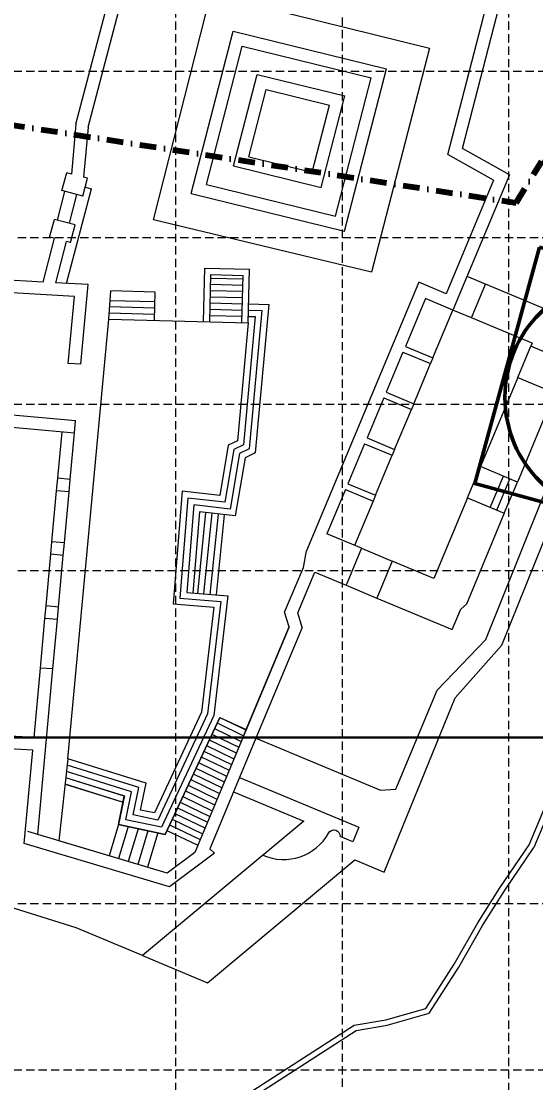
# Model space of a CAD drawing. Header units: millimetres. Extents: x 4203764 to 12476749, y 34048 to 3000914.
# Drawn here: x 12092919 to 12108367, y 2296097 to 2327981 of the extents above; entities that cross this region are included whole.
import ezdxf

# ---------------------------------------------------------------- set-up
doc = ezdxf.new("R2010")
doc.units = ezdxf.units.MM
doc.header["$MEASUREMENT"] = 0
doc.linetypes.add('DASHDOTX2', pattern=[2, 1, -0.5, 0, -0.5])
doc.linetypes.add('DASHED', pattern=[0.75, 0.5, -0.25])
for name, color, linetype, lineweight in [('4', 1, 'Continuous', 35), ('A_SITE EDGE', 1, 'Continuous', 50), ('A_TEMPLE', 20, 'Continuous', 30), ('building property', 253, 'Continuous', 15), ('outer profile and ghats', 1, 'Continuous', 9), ('wall', 22, 'Continuous', 9)]:
    doc.layers.add(name, color=color, linetype=linetype, lineweight=lineweight)
doc.styles.get("Standard").update_dxf_attribs({"font": 'arial.ttf'})
doc.dimstyles.get("Standard").update_dxf_attribs({"dimtxt": 10000, "dimasz": 2000, "dimexe": 0.18, "dimexo": 0.0625, "dimgap": 0.09, "dimtad": 0, "dimtih": 1, "dimtoh": 1, "dimdec": 4, "dimzin": 0, "dimdsep": 46, "dimtxsty": 'Standard', "dimblk": 'ARCHTICK', "dimcen": 0, "dimadec": 0, "dimazin": 0, "dimtfac": 1, "dimtdec": 4, "dimtofl": 0, "dimtmove": 0, "dimatfit": 3, "dimldrblk": 'ARCHTICK', "dimfxl": 0, "dimtolj": 1, "dimtzin": 0, "dimlwe": 18, "dimarcsym": 0})

# ---------------------------------------------------------------- blocks, each defined once
blk = doc.blocks.new('GRID')
at = {"layer": 'building property', "color": 253, "linetype": 'DASHED', "lineweight": 15, "ltscale": 500}
for p, q in [((12921403, 2126471), (12921403, 2336721)), ((12916403, 2121471), (12916403, 2331721)), ((12926403, 2121471), (12926403, 2331721)), ((13056903, 2326471), (12611403, 2326471)), ((13061903, 2321471), (12616403, 2321471)), ((13056903, 2316471), (12611403, 2316471)), ((13061903, 2311471), (12616403, 2311471)), ((13056903, 2306471), (12611403, 2306471)), ((13061903, 2301471), (12616403, 2301471)), ((13056903, 2296471), (12611403, 2296471))]:
    blk.add_line(p, q, dxfattribs=at)
blk = doc.blocks.new('_ArchTick')
at = {"color": 0, "linetype": 'ByBlock', "lineweight": 30, "const_width": 0.15}
blk.add_lwpolyline([(-0.5, -0.5), (0.5, 0.5)], dxfattribs=at)
blk = doc.blocks.new('*D43')
at = {"layer": '4', "color": 0, "linetype": 'DASHED', "lineweight": 18}
for p, q in [((11789424, 2546471), (11756492, 2546471)), ((12167563, 2261471), (11756492, 2261471))]:
    blk.add_line(p, q, dxfattribs=at)
at = {"layer": '4', "color": 0, "lineweight": -2}
for p, q in [((11756492, 2546471), (11756492, 2409077)), ((11756492, 2261471), (11756492, 2398865))]:
    blk.add_line(p, q, dxfattribs=at)
at = {"layer": 'Defpoints', "color": 0, "lineweight": 30}
for p in [(11756492, 2546471), (11789424, 2546471), (12167563, 2261471)]:
    blk.add_point(p, dxfattribs=at)
at = {"layer": '4', "color": 0, "lineweight": -2, "xscale": 2000, "yscale": 2000, "zscale": 2000}
for p, rotation in [((11756492, 2546471), 90), ((11756492, 2261471), 270)]:
    blk.add_blockref('_ArchTick', p, dxfattribs=dict(at, rotation=rotation))
at = {"layer": '4', "color": 0, "lineweight": 30, "insert": (11756492, 2403971), "char_height": 10000, "attachment_point": 5}
blk.add_mtext('\\A1;285000.0000', dxfattribs=at)

msp = doc.modelspace()

# ---------------------------------------------------------------- linework, layer by layer
at = {"layer": '4', "lineweight": 30}
msp.add_xline((11792562.75326, 2306470.7114), (1, 0), dxfattribs=at)
at = {"layer": 'A_SITE EDGE', "linetype": 'DASHDOTX2', "lineweight": 80, "ltscale": 500}
msp.add_lwpolyline([(12074249.19988, 2325859.9204), (12088419.98327, 2324202.70939), (12088571.04782, 2325494.45983), (12107775.40323, 2322526.4629), (12108545.13985, 2323775.8078), (12123663.33992, 2317215.88102), (12122053.3039, 2311843.92702), (12131344.39031, 2309231.79194), (12130428.47048, 2304375.23791), (12129490.43524, 2304625.75392), (12128634.22305, 2301864.3428), (12137523.08205, 2298301.60724)], dxfattribs=at)
at = {"layer": 'A_TEMPLE', "color": 1, "lineweight": 50}
msp.add_lwpolyline([(12108476.0679, 2321191.19182), (12106534.2046, 2314095.54976), (12113535.54612, 2312179.49368), (12115477.40942, 2319275.13574)], close=True, dxfattribs=at)
msp.add_circle((12111005.80701, 2316685.34275), 3563.35372, dxfattribs=at)
at = {"layer": 'building property'}
for p, q in [((12106166.27973, 2324162.68434), (12107693.35747, 2330076.37774)), ((12105731.0528, 2323977.53155), (12107235.11838, 2329802.1091)), ((12098021.10752, 2322802.20505), (12099280.39392, 2327678.86163)), ((12098021.10752, 2322802.20505), (12099280.39392, 2327678.86163)), ((12099280.39392, 2327678.86163), (12103888.46291, 2326554.03547)), ((12098479.34661, 2323076.47369), (12099551.04164, 2327226.67226)), ((12098479.34661, 2323076.47369), (12099551.04164, 2327226.67226)), ((12099551.04164, 2327226.67226), (12103430.22382, 2326279.76682)), ((12106870.82862, 2309412.32918), (12113933.93321, 2327062.67826)), ((12106870.82862, 2309412.32918), (12113933.93321, 2327062.67826)), ((12102629.1765, 2321677.37889), (12103888.46291, 2326554.03547)), ((12102629.1765, 2321677.37889), (12103888.46291, 2326554.03547)), ((12099294.40577, 2323634.19558), (12100003.42529, 2326379.91306)), ((12100003.42529, 2326379.91306), (12102636.25305, 2325737.24179)), ((12102358.52878, 2322129.56825), (12103430.22382, 2326279.76682)), ((12102358.52878, 2322129.56825), (12103430.22382, 2326279.76682)), ((12099752.64486, 2323908.46422), (12100274.07301, 2325927.72369)), ((12100274.07301, 2325927.72369), (12102178.01395, 2325462.97315)), ((12101927.23353, 2322991.52431), (12102636.25305, 2325737.24179)), ((12101927.23353, 2322991.52431), (12102636.25305, 2325737.24179)), ((12101656.58581, 2323443.71368), (12102178.01395, 2325462.97315)), ((12094561.14672, 2324891.85664), (12094423.56472, 2323389.1491)), ((12094923.99891, 2324796.74421), (12094786.41691, 2323294.03667)), ((12094923.99891, 2324796.74421), (12094786.41691, 2323294.03667)), ((12107577.19342, 2323366.71675), (12106166.27973, 2324162.68434)), ((12099752.64486, 2323908.46422), (12101656.58581, 2323443.71368)), ((12107102.54094, 2323203.80591), (12105731.0528, 2323977.53155)), ((12107102.54094, 2323203.80591), (12105731.0528, 2323977.53155)), ((12113261.04579, 2323991.9633), (12107342.47395, 2309228.34155)), ((12113261.04579, 2323991.9633), (12107342.47395, 2309228.34155)), ((12094134.51555, 2322895.20341), (12094286.44811, 2323425.09072)), ((12094134.51555, 2322895.20341), (12094286.44811, 2323425.09072)), ((12094423.56472, 2323389.1491), (12094286.44811, 2323425.09072)), ((12099294.40577, 2323634.19558), (12101927.23353, 2322991.52431)), ((12099294.40577, 2323634.19558), (12101927.23353, 2322991.52431)), ((12107577.19342, 2323366.71675), (12105880.13795, 2319306.55807)), ((12107577.19342, 2323366.71675), (12105880.13795, 2319306.55807)), ((12094766.19133, 2322729.62574), (12094907.90616, 2323262.19136)), ((12094766.19133, 2322729.62574), (12094907.90616, 2323262.19136)), ((12094907.90616, 2323262.19136), (12094786.41691, 2323294.03667)), ((12094907.90616, 2323262.19136), (12094786.41691, 2323294.03667)), ((12098479.34661, 2323076.47369), (12102358.52878, 2322129.56825)), ((12098479.34661, 2323076.47369), (12102358.52878, 2322129.56825)), ((12107102.54094, 2323203.80591), (12105678.70304, 2319797.31275)), ((12107102.54094, 2323203.80591), (12105678.70304, 2319797.31275)), ((12094002.9339, 2322007.51708), (12094229.11813, 2322870.40576)), ((12094002.9339, 2322007.51708), (12094229.11813, 2322870.40576)), ((12094766.19133, 2322729.62574), (12094134.51555, 2322895.20341)), ((12094766.19133, 2322729.62574), (12094134.51555, 2322895.20341)), ((12094279.87468, 2320105.26727), (12095025.7719, 2322950.85148)), ((12094279.87468, 2320105.26727), (12095025.7719, 2322950.85148)), ((12094365.7861, 2321912.40464), (12094591.97032, 2322775.29333)), ((12094365.7861, 2321912.40464), (12094591.97032, 2322775.29333)), ((12094837.04875, 2322995.90855), (12095025.7719, 2322950.85148)), ((12094837.04875, 2322995.90855), (12095025.7719, 2322950.85148)), ((12098021.10752, 2322802.20505), (12102629.1765, 2321677.37889)), ((12098021.10752, 2322802.20505), (12102629.1765, 2321677.37889)), ((12093768.59679, 2321499.23002), (12093920.52934, 2322029.11733)), ((12093768.59679, 2321499.23002), (12093920.52934, 2322029.11733)), ((12094541.98739, 2321866.21797), (12093920.52934, 2322029.11733)), ((12094541.98739, 2321866.21797), (12093920.52934, 2322029.11733)), ((12094400.27257, 2321333.65235), (12094541.98739, 2321866.21797)), ((12094400.27257, 2321333.65235), (12094541.98739, 2321866.21797)), ((12093917.91141, 2321460.09101), (12093768.59679, 2321499.23002)), ((12093917.91141, 2321460.09101), (12093768.59679, 2321499.23002)), ((12094400.27257, 2321333.65235), (12094280.7636, 2321364.97857)), ((12094400.27257, 2321333.65235), (12094280.7636, 2321364.97857)), ((12093573.15123, 2320144.83725), (12086801.79825, 2320523.97043)), ((12093573.15123, 2320144.83725), (12086801.79825, 2320523.97043)), ((12098389.8071, 2318960.68189), (12098430.77987, 2320563.15402)), ((12098389.8071, 2318960.68189), (12098430.77987, 2320563.15402)), ((12098430.77987, 2320563.15402), (12099774.2396, 2320528.8038)), ((12098430.77987, 2320563.15402), (12099774.2396, 2320528.8038)), ((12099733.26683, 2318926.33168), (12099774.2396, 2320528.8038)), ((12099733.26683, 2318926.33168), (12099774.2396, 2320528.8038)), ((12098577.30121, 2318955.88795), (12098613.48003, 2320370.86597)), ((12098577.30121, 2318955.88795), (12098613.48003, 2320370.86597)), ((12098613.48003, 2320370.86597), (12099581.95156, 2320346.10363)), ((12098613.48003, 2320370.86597), (12099581.95156, 2320346.10363)), ((12099545.77273, 2318931.12561), (12099581.95156, 2320346.10363)), ((12099545.77273, 2318931.12561), (12099581.95156, 2320346.10363)), ((12094924.76851, 2320069.15918), (12093955.32571, 2320123.43901)), ((12094924.76851, 2320069.15918), (12093955.32571, 2320123.43901)), ((12094705.94599, 2317679.12091), (12094924.76851, 2320069.15918)), ((12094705.94599, 2317679.12091), (12094924.76851, 2320069.15918)), ((12095546.5681, 2319033.37917), (12095605.18582, 2319881.29233)), ((12095546.5681, 2319033.37917), (12095605.18582, 2319881.29233)), ((12104851.67149, 2320142.99343), (12101478.85234, 2312073.61607)), ((12104851.67149, 2320142.99343), (12101478.85234, 2312073.61607)), ((12105678.70304, 2319797.31275), (12104851.67149, 2320142.99343)), ((12105678.70304, 2319797.31275), (12104851.67149, 2320142.99343)), ((12106437.07152, 2319073.77231), (12106859.66618, 2320084.81846)), ((12106437.07152, 2319073.77231), (12106859.66618, 2320084.81846)), ((12108679.16858, 2319324.30718), (12106859.66618, 2320084.81846)), ((12108679.16858, 2319324.30718), (12106859.66618, 2320084.81846)), ((12094515.78793, 2319716.36002), (12092475.19707, 2319830.61425)), ((12094515.78793, 2319716.36002), (12092475.19707, 2319830.61425)), ((12094331.18744, 2317700.10393), (12094515.78793, 2319716.36002)), ((12094331.18744, 2317700.10393), (12094515.78793, 2319716.36002)), ((12105053.10641, 2319652.23875), (12104452.59492, 2318215.53148)), ((12105053.10641, 2319652.23875), (12104452.59492, 2318215.53148)), ((12105880.13795, 2319306.55807), (12105053.10641, 2319652.23875)), ((12105880.13795, 2319306.55807), (12105053.10641, 2319652.23875)), ((12108256.57391, 2318313.26103), (12106437.07152, 2319073.77231)), ((12108256.57391, 2318313.26103), (12106437.07152, 2319073.77231)), ((12108256.57391, 2318313.26103), (12108216.92915, 2318218.41203)), ((12108256.57391, 2318313.26103), (12108216.92915, 2318218.41203)), ((12104380.26498, 2318042.48409), (12103877.49898, 2316839.63021)), ((12104380.26498, 2318042.48409), (12103877.49898, 2316839.63021)), ((12104380.26498, 2318042.48409), (12105207.29653, 2317696.80341)), ((12104380.26498, 2318042.48409), (12105207.29653, 2317696.80341)), ((12104452.59492, 2318215.53148), (12105279.62647, 2317869.85081)), ((12104452.59492, 2318215.53148), (12105279.62647, 2317869.85081)), ((12109326.2236, 2317754.75178), (12108216.92915, 2318218.41203)), ((12109326.2236, 2317754.75178), (12108216.92915, 2318218.41203)), ((12094705.94599, 2317679.12091), (12094331.18744, 2317700.10393)), ((12094705.94599, 2317679.12091), (12094331.18744, 2317700.10393)), ((12105279.62647, 2317869.85081), (12105207.29653, 2317696.80341)), ((12105279.62647, 2317869.85081), (12105207.29653, 2317696.80341)), ((12107824.36725, 2317279.21845), (12106706.38466, 2314604.47574)), ((12107824.36725, 2317279.21845), (12106706.38466, 2314604.47574)), ((12107824.36725, 2317279.21845), (12108933.6617, 2316815.5582)), ((12107824.36725, 2317279.21845), (12108933.6617, 2316815.5582)), ((12103805.16904, 2316666.58281), (12103302.40304, 2315463.72894)), ((12103805.16904, 2316666.58281), (12103302.40304, 2315463.72894)), ((12103805.16904, 2316666.58281), (12104632.20059, 2316320.90214)), ((12103805.16904, 2316666.58281), (12104632.20059, 2316320.90214)), ((12103877.49898, 2316839.63021), (12104704.53053, 2316493.94953)), ((12103877.49898, 2316839.63021), (12104704.53053, 2316493.94953)), ((12108933.6617, 2316815.5582), (12107815.6791, 2314140.81549)), ((12108933.6617, 2316815.5582), (12107815.6791, 2314140.81549)), ((12104704.53053, 2316493.94953), (12104632.20059, 2316320.90214)), ((12104704.53053, 2316493.94953), (12104632.20059, 2316320.90214)), ((12092143.48617, 2316207.57879), (12094551.03605, 2315987.15297)), ((12092143.48617, 2316207.57879), (12094551.03605, 2315987.15297)), ((12092109.28555, 2315834.03039), (12094516.83542, 2315613.60458)), ((12092109.28555, 2315834.03039), (12094516.83542, 2315613.60458)), ((12094516.83542, 2315613.60458), (12094551.03605, 2315987.15297)), ((12094516.83542, 2315613.60458), (12094551.03605, 2315987.15297)), ((12103302.40304, 2315463.72894), (12104129.43458, 2315118.04826)), ((12103302.40304, 2315463.72894), (12104129.43458, 2315118.04826)), ((12103230.0731, 2315290.68154), (12102727.3071, 2314087.82766)), ((12103230.0731, 2315290.68154), (12102727.3071, 2314087.82766)), ((12103230.0731, 2315290.68154), (12104057.10464, 2314945.00086)), ((12103230.0731, 2315290.68154), (12104057.10464, 2314945.00086)), ((12104129.43458, 2315118.04826), (12104057.10464, 2314945.00086)), ((12104129.43458, 2315118.04826), (12104057.10464, 2314945.00086)), ((12107815.6791, 2314140.81549), (12106706.38466, 2314604.47574)), ((12107815.6791, 2314140.81549), (12106706.38466, 2314604.47574)), ((12093981.44285, 2313880.09966), (12094015.64347, 2314253.64805)), ((12093981.44285, 2313880.09966), (12094015.64347, 2314253.64805)), ((12094389.19187, 2314219.44743), (12094015.64347, 2314253.64805)), ((12094389.19187, 2314219.44743), (12094015.64347, 2314253.64805)), ((12094354.99124, 2313845.89903), (12094389.19187, 2314219.44743)), ((12094354.99124, 2313845.89903), (12094389.19187, 2314219.44743)), ((12107002.53279, 2313377.41678), (12107395.09469, 2314316.61036)), ((12107002.53279, 2313377.41678), (12107395.09469, 2314316.61036)), ((12107199.31016, 2313295.16824), (12107591.87206, 2314234.36182)), ((12107199.31016, 2313295.16824), (12107591.87206, 2314234.36182)), ((12094354.99124, 2313845.89903), (12093981.44285, 2313880.09966)), ((12094354.99124, 2313845.89903), (12093981.44285, 2313880.09966)), ((12102654.97716, 2313914.78027), (12102098.70714, 2312583.9195)), ((12102654.97716, 2313914.78027), (12102098.70714, 2312583.9195)), ((12102654.97716, 2313914.78027), (12103482.0087, 2313569.09959)), ((12102654.97716, 2313914.78027), (12103482.0087, 2313569.09959)), ((12102727.3071, 2314087.82766), (12103554.33864, 2313742.14699)), ((12102727.3071, 2314087.82766), (12103554.33864, 2313742.14699)), ((12103554.33864, 2313742.14699), (12103482.0087, 2313569.09959)), ((12103554.33864, 2313742.14699), (12103482.0087, 2313569.09959)), ((12106313.82276, 2313665.28216), (12105302.17464, 2311244.94177)), ((12106313.82276, 2313665.28216), (12105302.17464, 2311244.94177)), ((12106313.82276, 2313665.28216), (12107423.1172, 2313201.62191)), ((12106313.82276, 2313665.28216), (12107423.1172, 2313201.62191)), ((12098453.93782, 2313221.75652), (12098207.52369, 2310796.19449)), ((12098453.93782, 2313221.75652), (12098207.52369, 2310796.19449)), ((12098640.29443, 2313200.45402), (12098394.53498, 2310781.33636)), ((12098640.29443, 2313200.45402), (12098394.53498, 2310781.33636)), ((12098826.65104, 2313179.15153), (12098581.54628, 2310766.47822)), ((12098826.65104, 2313179.15153), (12098581.54628, 2310766.47822)), ((12107423.1172, 2313201.62191), (12106283.82601, 2310475.89897)), ((12107423.1172, 2313201.62191), (12106283.82601, 2310475.89897)), ((12099013.00765, 2313157.84903), (12098768.55758, 2310751.62009)), ((12099013.00765, 2313157.84903), (12098768.55758, 2310751.62009)), ((12103133.97195, 2312151.20197), (12102098.70714, 2312583.9195)), ((12103133.97195, 2312151.20197), (12102098.70714, 2312583.9195)), ((12093806.75079, 2311972.06621), (12093840.95142, 2312345.6146)), ((12093806.75079, 2311972.06621), (12093840.95142, 2312345.6146)), ((12094214.49982, 2312311.41398), (12093840.95142, 2312345.6146)), ((12094214.49982, 2312311.41398), (12093840.95142, 2312345.6146)), ((12094180.29919, 2311937.86558), (12094214.49982, 2312311.41398)), ((12094180.29919, 2311937.86558), (12094214.49982, 2312311.41398)), ((12094180.29919, 2311937.86558), (12093806.75079, 2311972.06621)), ((12094180.29919, 2311937.86558), (12093806.75079, 2311972.06621)), ((12101390.78285, 2311576.72195), (12101478.85234, 2312073.61607)), ((12101390.78285, 2311576.72195), (12101478.85234, 2312073.61607)), ((12103133.97195, 2312151.20197), (12102670.3117, 2311041.90753)), ((12103133.97195, 2312151.20197), (12102670.3117, 2311041.90753)), ((12100828.08316, 2310230.47836), (12101390.78285, 2311576.72195)), ((12100828.08316, 2310230.47836), (12101390.78285, 2311576.72195)), ((12104059.12528, 2311764.50859), (12103595.46502, 2310655.21414)), ((12104059.12528, 2311764.50859), (12103595.46502, 2310655.21414)), ((12105302.17464, 2311244.94177), (12104059.12528, 2311764.50859)), ((12105302.17464, 2311244.94177), (12104059.12528, 2311764.50859)), ((12101225.58888, 2310208.81771), (12101736.87765, 2311432.06207)), ((12101225.58888, 2310208.81771), (12101736.87765, 2311432.06207)), ((12101736.87765, 2311432.06207), (12102670.3117, 2311041.90753)), ((12101736.87765, 2311432.06207), (12102670.3117, 2311041.90753)), ((12093630.35917, 2310045.46958), (12093664.5598, 2310419.01798)), ((12093630.35917, 2310045.46958), (12093664.5598, 2310419.01798)), ((12094038.10819, 2310384.81735), (12093664.5598, 2310419.01798)), ((12094038.10819, 2310384.81735), (12093664.5598, 2310419.01798)), ((12094003.90757, 2310011.26895), (12094038.10819, 2310384.81735)), ((12094003.90757, 2310011.26895), (12094038.10819, 2310384.81735)), ((12105861.91859, 2309707.88727), (12106118.89847, 2310322.70459)), ((12105861.91859, 2309707.88727), (12106118.89847, 2310322.70459)), ((12106118.89847, 2310322.70459), (12106283.82601, 2310475.89897)), ((12106118.89847, 2310322.70459), (12106283.82601, 2310475.89897)), ((12094003.90757, 2310011.26895), (12093630.35917, 2310045.46958)), ((12094003.90757, 2310011.26895), (12093630.35917, 2310045.46958)), ((12100958.44398, 2309788.85253), (12100828.08316, 2310230.47836)), ((12100958.44398, 2309788.85253), (12100828.08316, 2310230.47836)), ((12101355.9497, 2309767.19188), (12101225.58888, 2310208.81771)), ((12101355.9497, 2309767.19188), (12101225.58888, 2310208.81771)), ((12111246.43713, 2310182.34036), (12108311.91363, 2303161.57336)), ((12111246.43713, 2310182.34036), (12108311.91363, 2303161.57336)), ((12101355.9497, 2309767.19188), (12099966.97559, 2306444.10941)), ((12101355.9497, 2309767.19188), (12099966.97559, 2306444.10941)), ((12093302.57026, 2306465.27117), (12093493.43089, 2308549.90218)), ((12093302.57026, 2306465.27117), (12093493.43089, 2308549.90218)), ((12093412.60594, 2303552.91392), (12093868.18944, 2308528.91916)), ((12093412.60594, 2303552.91392), (12093868.18944, 2308528.91916)), ((12093868.18944, 2308528.91916), (12093493.43089, 2308549.90218)), ((12093868.18944, 2308528.91916), (12093493.43089, 2308549.90218)), ((12108165.12332, 2303240.84915), (12110088.95709, 2307843.56872)), ((12108165.12332, 2303240.84915), (12110088.95709, 2307843.56872)), ((12098880.50718, 2307072.48968), (12097235.9236, 2303558.42923)), ((12098880.50718, 2307072.48968), (12097235.9236, 2303558.42923)), ((12098799.28241, 2306903.43478), (12099593.00588, 2306522.07932)), ((12098799.28241, 2306903.43478), (12099593.00588, 2306522.07932)), ((12098880.50718, 2307072.48968), (12099665.43368, 2306695.36085)), ((12098880.50718, 2307072.48968), (12099665.43368, 2306695.36085)), ((12093302.57026, 2306465.27117), (12091261.9794, 2306579.52539)), ((12093302.57026, 2306465.27117), (12091261.9794, 2306579.52539)), ((12098641.99327, 2306562.84559), (12099448.15029, 2306175.51627)), ((12098641.99327, 2306562.84559), (12099448.15029, 2306175.51627)), ((12098721.49791, 2306732.72695), (12099520.57808, 2306348.7978)), ((12098721.49791, 2306732.72695), (12099520.57808, 2306348.7978)), ((12093268.34823, 2306091.489), (12086946.13296, 2306445.47462)), ((12093268.34823, 2306091.489), (12086946.13296, 2306445.47462)), ((12098482.984, 2306223.08287), (12099303.29469, 2305828.95322)), ((12098482.984, 2306223.08287), (12099303.29469, 2305828.95322)), ((12098562.48864, 2306392.96423), (12099375.72249, 2306002.23475)), ((12098562.48864, 2306392.96423), (12099375.72249, 2306002.23475)), ((12099966.97559, 2306444.10941), (12098578.00149, 2303121.02694)), ((12099966.97559, 2306444.10941), (12098578.00149, 2303121.02694)), ((12093011.05222, 2303281.23295), (12093268.34823, 2306091.489)), ((12093011.05222, 2303281.23295), (12093268.34823, 2306091.489)), ((12094315.26665, 2305830.10135), (12094048.96532, 2303363.13131)), ((12094315.26665, 2305830.10135), (12094048.96532, 2303363.13131)), ((12098323.97473, 2305883.32015), (12099158.43909, 2305482.39017)), ((12098323.97473, 2305883.32015), (12099158.43909, 2305482.39017)), ((12098403.47937, 2306053.20151), (12099230.86689, 2305655.6717)), ((12098403.47937, 2306053.20151), (12099230.86689, 2305655.6717)), ((12098164.96546, 2305543.55743), (12099013.37084, 2305135.92929)), ((12098164.96546, 2305543.55743), (12099013.37084, 2305135.92929)), ((12098244.47009, 2305713.43879), (12099086.01129, 2305309.10865)), ((12098244.47009, 2305713.43879), (12099086.01129, 2305309.10865)), ((12096013.17414, 2304706.82858), (12094255.50707, 2305259.09135)), ((12096013.17414, 2304706.82858), (12094255.50707, 2305259.09135)), ((12098005.95619, 2305203.79471), (12098868.72789, 2304789.26407)), ((12098005.95619, 2305203.79471), (12098868.72789, 2304789.26407)), ((12098085.46082, 2305373.67607), (12098932.14607, 2304966.8744)), ((12098085.46082, 2305373.67607), (12098932.14607, 2304966.8744)), ((12099476.3398, 2305270.27674), (12103053.46866, 2303775.11693)), ((12099476.3398, 2305270.27674), (12103053.46866, 2303775.11693)), ((12095956.95365, 2304527.89765), (12094233.16396, 2305069.51607)), ((12095956.95365, 2304527.89765), (12094233.16396, 2305069.51607)), ((12097926.45155, 2305033.91335), (12098796.30009, 2304615.98255)), ((12097926.45155, 2305033.91335), (12098796.30009, 2304615.98255)), ((12095834.12608, 2303852.06493), (12096013.17414, 2304706.82858)), ((12095834.12608, 2303852.06493), (12096013.17414, 2304706.82858)), ((12097767.44228, 2304694.15063), (12098651.44449, 2304269.4195)), ((12097767.44228, 2304694.15063), (12098651.44449, 2304269.4195)), ((12097846.94692, 2304864.03199), (12098723.87229, 2304442.70102)), ((12097846.94692, 2304864.03199), (12098723.87229, 2304442.70102)), ((12097608.43301, 2304354.38791), (12098506.58889, 2303922.85645)), ((12097608.43301, 2304354.38791), (12098506.58889, 2303922.85645)), ((12097687.93764, 2304524.26927), (12098579.01669, 2304096.13798)), ((12097687.93764, 2304524.26927), (12098579.01669, 2304096.13798)), ((12097449.42374, 2304014.62519), (12098361.73329, 2303576.2934)), ((12097449.42374, 2304014.62519), (12098361.73329, 2303576.2934)), ((12097528.92837, 2304184.50655), (12098434.16109, 2303749.57493)), ((12097528.92837, 2304184.50655), (12098434.16109, 2303749.57493)), ((12097300.29499, 2302393.48133), (12093118.25625, 2303640.69837)), ((12097300.29499, 2302393.48133), (12093118.25625, 2303640.69837)), ((12095834.12608, 2303852.06493), (12095554.41269, 2302914.15899)), ((12095834.12608, 2303852.06493), (12095554.41269, 2302914.15899)), ((12097235.9236, 2303558.42923), (12095834.12608, 2303852.06493)), ((12097235.9236, 2303558.42923), (12095834.12608, 2303852.06493)), ((12096130.28508, 2303790.02825), (12095843.37229, 2302827.98205)), ((12096130.28508, 2303790.02825), (12095843.37229, 2302827.98205)), ((12096426.44408, 2303727.99158), (12096132.33189, 2302741.8051)), ((12096426.44408, 2303727.99158), (12096132.33189, 2302741.8051)), ((12096722.60309, 2303665.95491), (12096421.2915, 2302655.62815)), ((12096722.60309, 2303665.95491), (12096421.2915, 2302655.62815)), ((12097018.76209, 2303603.91823), (12096710.2511, 2302569.4512)), ((12097018.76209, 2303603.91823), (12096710.2511, 2302569.4512)), ((12097290.41446, 2303674.86247), (12098216.87769, 2303229.73035)), ((12097290.41446, 2303674.86247), (12098216.87769, 2303229.73035)), ((12097369.9191, 2303844.74383), (12098289.30549, 2303403.01188)), ((12097369.9191, 2303844.74383), (12098289.30549, 2303403.01188)), ((12103053.46866, 2303775.11693), (12102869.97815, 2303336.12092)), ((12103053.46866, 2303775.11693), (12102869.97815, 2303336.12092)), ((12097374.36752, 2301979.95348), (12093011.05222, 2303281.23295)), ((12097374.36752, 2301979.95348), (12093011.05222, 2303281.23295)), ((12102869.97815, 2303336.12092), (12102490.36909, 2303494.78901)), ((12102869.97815, 2303336.12092), (12102490.36909, 2303494.78901)), ((12098126.92068, 2303014.51067), (12097300.29499, 2302393.48133)), ((12098126.92068, 2303014.51067), (12097300.29499, 2302393.48133)), ((12098719.12289, 2302990.24453), (12097374.36752, 2301979.95348)), ((12098719.12289, 2302990.24453), (12097374.36752, 2301979.95348)), ((12098578.00149, 2303121.02694), (12098719.12289, 2302990.24453)), ((12098578.00149, 2303121.02694), (12098719.12289, 2302990.24453)), ((12107291.67367, 2301948.81332), (12108165.12332, 2303240.84915)), ((12107291.67367, 2301948.81332), (12108165.12332, 2303240.84915)), ((12107430.44779, 2301857.6797), (12108311.91363, 2303161.57336)), ((12107430.44779, 2301857.6797), (12108311.91363, 2303161.57336)), ((12106625.11079, 2300903.58544), (12107291.67367, 2301948.81332)), ((12106625.11079, 2300903.58544), (12107291.67367, 2301948.81332)), ((12106767.20315, 2300817.6551), (12107430.44779, 2301857.6797)), ((12106767.20315, 2300817.6551), (12107430.44779, 2301857.6797)), ((12096562.89108, 2299914.88594), (12094566.38588, 2300749.38044)), ((12096562.89108, 2299914.88594), (12094566.38588, 2300749.38044)), ((12105912.68731, 2299659.64469), (12106625.11079, 2300903.58544)), ((12105912.68731, 2299659.64469), (12106625.11079, 2300903.58544)), ((12106054.77945, 2299573.71396), (12106767.20315, 2300817.6551)), ((12106054.77945, 2299573.71396), (12106767.20315, 2300817.6551)), ((12105064.18829, 2298329.14138), (12105912.68731, 2299659.64469)), ((12105064.18829, 2298329.14138), (12105912.68731, 2299659.64469)), ((12105170.26082, 2298186.72948), (12106054.77945, 2299573.71396)), ((12105170.26082, 2298186.72948), (12106054.77945, 2299573.71396)), ((12103865.56993, 2297988.01316), (12105064.18829, 2298329.14138)), ((12103865.56993, 2297988.01316), (12105064.18829, 2298329.14138)), ((12103902.19258, 2297825.83575), (12105170.26082, 2298186.72948)), ((12103902.19258, 2297825.83575), (12105170.26082, 2298186.72948)), ((12102910.71021, 2297827.13464), (12103865.56993, 2297988.01316)), ((12102910.71021, 2297827.13464), (12103865.56993, 2297988.01316)), ((12090826.84852, 2290035.56695), (12102910.71021, 2297827.13464)), ((12090952.83317, 2289919.27522), (12102971.96851, 2297669.10793)), ((12102971.96851, 2297669.10793), (12103902.19258, 2297825.83575)), ((12102971.96851, 2297669.10793), (12103902.19258, 2297825.83575))]:
    msp.add_line(p, q, dxfattribs=at)
at = {"layer": 'building property', "ltscale": 7}
for p, q in [((12106859.66618, 2320084.81846), (12106302.73262, 2320317.60423)), ((12106859.66618, 2320084.81846), (12106302.73262, 2320317.60423)), ((12105279.62647, 2317869.85081), (12105880.13795, 2319306.55807)), ((12105279.62647, 2317869.85081), (12105880.13795, 2319306.55807)), ((12106437.07152, 2319073.77231), (12105880.13795, 2319306.55807)), ((12106437.07152, 2319073.77231), (12105880.13795, 2319306.55807)), ((12107824.36725, 2317279.21845), (12108216.92915, 2318218.41203)), ((12107824.36725, 2317279.21845), (12108216.92915, 2318218.41203)), ((12104704.53053, 2316493.94953), (12105207.29653, 2317696.80341)), ((12104704.53053, 2316493.94953), (12105207.29653, 2317696.80341)), ((12104129.43458, 2315118.04826), (12104632.20059, 2316320.90214)), ((12104129.43458, 2315118.04826), (12104632.20059, 2316320.90214)), ((12094015.64347, 2314253.64805), (12094143.28703, 2315647.8052)), ((12094015.64347, 2314253.64805), (12094143.28703, 2315647.8052)), ((12094389.19187, 2314219.44743), (12094516.83542, 2315613.60458)), ((12094389.19187, 2314219.44743), (12094516.83542, 2315613.60458)), ((12103554.33864, 2313742.14699), (12104057.10464, 2314945.00086)), ((12103554.33864, 2313742.14699), (12104057.10464, 2314945.00086)), ((12106313.82276, 2313665.28216), (12106706.38466, 2314604.47574)), ((12106313.82276, 2313665.28216), (12106706.38466, 2314604.47574)), ((12107423.1172, 2313201.62191), (12107815.6791, 2314140.81549)), ((12107423.1172, 2313201.62191), (12107815.6791, 2314140.81549)), ((12093840.95142, 2312345.6146), (12093981.44285, 2313880.09966)), ((12093840.95142, 2312345.6146), (12093981.44285, 2313880.09966)), ((12094214.49982, 2312311.41398), (12094354.99124, 2313845.89903)), ((12094214.49982, 2312311.41398), (12094354.99124, 2313845.89903)), ((12103482.0087, 2313569.09959), (12102925.73868, 2312238.23882)), ((12103482.0087, 2313569.09959), (12102925.73868, 2312238.23882)), ((12093664.5598, 2310419.01798), (12093806.75079, 2311972.06621)), ((12093664.5598, 2310419.01798), (12093806.75079, 2311972.06621)), ((12094038.10819, 2310384.81735), (12094180.29919, 2311937.86558)), ((12094038.10819, 2310384.81735), (12094180.29919, 2311937.86558)), ((12103133.97195, 2312151.20197), (12104059.12528, 2311764.50859)), ((12103133.97195, 2312151.20197), (12104059.12528, 2311764.50859)), ((12102670.3117, 2311041.90753), (12103595.46502, 2310655.21414)), ((12102670.3117, 2311041.90753), (12103595.46502, 2310655.21414)), ((12093493.43089, 2308549.90218), (12093630.35917, 2310045.46958)), ((12093493.43089, 2308549.90218), (12093630.35917, 2310045.46958)), ((12093868.18944, 2308528.91916), (12094003.90757, 2310011.26895)), ((12093868.18944, 2308528.91916), (12094003.90757, 2310011.26895))]:
    msp.add_line(p, q, dxfattribs=at)
at = {"layer": 'building property'}
for points in [[(12094561.14672, 2324891.85664), (12095978.70741, 2330299.82466, -0.422465611), (12098943.69972, 2332250.3176)], [(12094923.99891, 2324796.74421), (12096344.87177, 2330217.34812, -0.4299677671), (12098902.95851, 2331874.74054)], [(12100176.65155, 2302931.20372, 0.3856737712), (12102147.26879, 2303597.43026, -0.8028000062), (12102490.36909, 2303494.78901, -17.7958461593)], [(12100176.65155, 2302931.20372, 0.3856737712), (12102147.26879, 2303597.43026, -0.8028000062), (12102490.36909, 2303494.78901, -17.7958461593)]]:
    msp.add_lwpolyline(points, format="xyb", dxfattribs=at)
for points in [[(12096894.05807, 2322016.38414), (12098616.09326, 2328800.73274), (12105179.40268, 2327166.79549), (12103439.79135, 2320444.4463), (12096894.05807, 2322016.38414)], [(12096894.05807, 2322016.38414), (12098616.09326, 2328800.73274), (12105179.40268, 2327166.79549), (12103439.79135, 2320444.4463), (12096894.05807, 2322016.38414)], [(12093573.15123, 2320144.83725), (12093917.91141, 2321460.09101)], [(12093573.15123, 2320144.83725), (12093917.91141, 2321460.09101)], [(12093955.32571, 2320123.43901), (12094280.7636, 2321364.97857)], [(12093955.32571, 2320123.43901), (12094280.7636, 2321364.97857)], [(12098610.85877, 2320268.3467), (12099579.33029, 2320243.58436)], [(12098610.85877, 2320268.3467), (12099579.33029, 2320243.58436)], [(12096917.51722, 2318998.3261), (12096939.2212, 2319847.18308), (12095605.18582, 2319881.29233)], [(12096917.51722, 2318998.3261), (12096939.2212, 2319847.18308), (12095605.18582, 2319881.29233)], [(12098601.2709, 2319893.35848), (12099569.74242, 2319868.59615)], [(12098601.2709, 2319893.35848), (12099569.74242, 2319868.59615)], [(12098606.06483, 2320080.85259), (12099574.53636, 2320056.09025)], [(12098606.06483, 2320080.85259), (12099574.53636, 2320056.09025)], [(12095585.41025, 2319595.23608), (12096931.89904, 2319560.80842)], [(12095585.41025, 2319595.23608), (12096931.89904, 2319560.80842)], [(12098596.47696, 2319705.86438), (12099564.94848, 2319681.10204)], [(12098596.47696, 2319705.86438), (12099564.94848, 2319681.10204)], [(12099742.85471, 2319301.31989), (12100143.19221, 2319291.08387), (12099764.55467, 2315138.49521), (12099474.08864, 2314995.79356), (12099188.63076, 2313326.55027), (12098095.99157, 2313451.45029), (12097887.0532, 2310821.65602), (12099122.89543, 2310723.46778), (12098697.7988, 2307124.56329), (12097129.00715, 2303772.4511), (12096056.15015, 2303997.18335), (12096231.60488, 2304834.7927), (12094274.21531, 2305449.80871)], [(12099742.85471, 2319301.31989), (12100143.19221, 2319291.08387), (12099764.55467, 2315138.49521), (12099474.08864, 2314995.79356), (12099188.63076, 2313326.55027), (12098095.99157, 2313451.45029), (12097887.0532, 2310821.65602), (12099122.89543, 2310723.46778), (12098697.7988, 2307124.56329), (12097129.00715, 2303772.4511), (12096056.15015, 2303997.18335), (12096231.60488, 2304834.7927), (12094274.21531, 2305449.80871)], [(12095559.51548, 2319220.66481), (12096922.31116, 2319185.8202)], [(12095559.51548, 2319220.66481), (12096922.31116, 2319185.8202)], [(12095572.46287, 2319407.95044), (12096927.1051, 2319373.31431)], [(12095572.46287, 2319407.95044), (12096927.1051, 2319373.31431)], [(12099747.64865, 2319488.81399), (12100348.15489, 2319473.45997), (12099941.77288, 2315016.59246), (12099642.80591, 2314869.71442), (12099343.59677, 2313120.05926), (12098267.5812, 2313243.05902), (12098074.01941, 2310806.80147)], [(12099747.64865, 2319488.81399), (12100348.15489, 2319473.45997), (12099941.77288, 2315016.59246), (12099642.80591, 2314869.71442), (12099343.59677, 2313120.05926), (12098267.5812, 2313243.05902), (12098074.01941, 2310806.80147)], [(12098586.88908, 2319330.87617), (12099555.3606, 2319306.11383)], [(12098586.88908, 2319330.87617), (12099555.3606, 2319306.11383)], [(12098591.68302, 2319518.37027), (12099560.15454, 2319493.60793)], [(12098591.68302, 2319518.37027), (12099560.15454, 2319493.60793)], [(12099738.06077, 2319113.82578), (12099938.22952, 2319108.70777), (12099587.33646, 2315260.39797), (12099305.37137, 2315121.8727), (12099033.66476, 2313533.04128), (12097924.40194, 2313659.84155), (12097685.23244, 2310649.54436), (12098913.77515, 2310551.93607), (12098515.09042, 2307176.63691), (12097022.0907, 2303986.47297), (12096278.17422, 2304142.30177), (12096450.03562, 2304962.75683), (12094295.34679, 2305639.76468)], [(12099738.06077, 2319113.82578), (12099938.22952, 2319108.70777), (12099587.33646, 2315260.39797), (12099305.37137, 2315121.8727), (12099033.66476, 2313533.04128), (12097924.40194, 2313659.84155), (12097685.23244, 2310649.54436), (12098913.77515, 2310551.93607), (12098515.09042, 2307176.63691), (12097022.0907, 2303986.47297), (12096278.17422, 2304142.30177), (12096450.03562, 2304962.75683), (12094295.34679, 2305639.76468)], [(12098582.09514, 2319143.38206), (12099550.56666, 2319118.61972)], [(12098582.09514, 2319143.38206), (12099550.56666, 2319118.61972)], [(12103595.46502, 2310655.21414), (12105861.91859, 2309707.88727)], [(12103595.46502, 2310655.21414), (12105861.91859, 2309707.88727)], [(12099620.8808, 2306588.76929), (12100958.44398, 2309788.85253), (12098126.92068, 2303014.51067)], [(12099620.8808, 2306588.76929), (12100958.44398, 2309788.85253), (12098126.92068, 2303014.51067)], [(12099966.97559, 2306444.10941), (12103700.59909, 2304883.53834), (12104167.04663, 2304919.54424), (12105408.01329, 2307888.52293), (12106870.82862, 2309412.32918)], [(12099966.97559, 2306444.10941), (12103700.59909, 2304883.53834), (12104167.04663, 2304919.54424), (12105408.01329, 2307888.52293), (12106870.82862, 2309412.32918)], [(12099293.88017, 2304833.74705), (12101400.90467, 2303953.05796), (12096562.89108, 2299914.88594), (12098508.73447, 2299101.56695), (12102931.67799, 2302792.56793), (12103812.91437, 2302424.23085), (12105942.58109, 2307661.55799), (12107342.47395, 2309228.34155)], [(12099293.88017, 2304833.74705), (12101400.90467, 2303953.05796), (12096562.89108, 2299914.88594), (12098508.73447, 2299101.56695), (12102931.67799, 2302792.56793), (12103812.91437, 2302424.23085), (12105942.58109, 2307661.55799), (12107342.47395, 2309228.34155)]]:
    msp.add_lwpolyline(points, dxfattribs=at)
msp.add_lwpolyline([(12094315.26665, 2305830.10135), (12095546.5681, 2319033.37917), (12099733.26683, 2318926.33168), (12099410.11824, 2315382.30072), (12099136.6541, 2315247.95184), (12098878.69875, 2313739.53229), (12097752.81231, 2313868.23282), (12097483.41167, 2310477.4327), (12098704.65488, 2310380.40436), (12098332.38203, 2307228.71053), (12096915.17425, 2304200.49483), (12096500.19829, 2304287.4202), (12096668.46636, 2305090.72095), (12094315.26665, 2305830.10135)], close=True, dxfattribs=at)
msp.add_lwpolyline([(12094315.26665, 2305830.10135), (12095546.5681, 2319033.37917), (12099733.26683, 2318926.33168), (12099410.11824, 2315382.30072), (12099136.6541, 2315247.95184), (12098878.69875, 2313739.53229), (12097752.81231, 2313868.23282), (12097483.41167, 2310477.4327), (12098704.65488, 2310380.40436), (12098332.38203, 2307228.71053), (12096915.17425, 2304200.49483), (12096500.19829, 2304287.4202), (12096668.46636, 2305090.72095), (12094315.26665, 2305830.10135)], close=True, dxfattribs=at)
at = {"layer": 'outer profile and ghats'}
for p, q in [((12106870.82862, 2309412.32918), (12113933.93321, 2327062.67826)), ((12113261.04579, 2323991.9633), (12107342.47395, 2309228.34155)), ((12095546.5681, 2319033.37917), (12095605.18582, 2319881.29233)), ((12098453.93782, 2313221.75652), (12098207.52369, 2310796.19449)), ((12098640.29443, 2313200.45402), (12098394.53498, 2310781.33636)), ((12098826.65104, 2313179.15153), (12098581.54628, 2310766.47822)), ((12099013.00765, 2313157.84903), (12098768.55758, 2310751.62009)), ((12094566.38588, 2300749.38044), (12077253.85082, 2306184.2791)), ((12094315.26665, 2305830.10135), (12094048.96532, 2303363.13131)), ((12099476.3398, 2305270.27674), (12103053.46866, 2303775.11693)), ((12103053.46866, 2303775.11693), (12102869.97815, 2303336.12092)), ((12102869.97815, 2303336.12092), (12102490.36909, 2303494.78901))]:
    msp.add_line(p, q, dxfattribs=at)
for points in [[(12096917.51722, 2318998.3261), (12096939.2212, 2319847.18308), (12095605.18582, 2319881.29233)], [(12098601.2709, 2319893.35848), (12099569.74242, 2319868.59615)], [(12098606.06483, 2320080.85259), (12099574.53636, 2320056.09025)], [(12095585.41025, 2319595.23608), (12096931.89904, 2319560.80842)], [(12098596.47696, 2319705.86438), (12099564.94848, 2319681.10204)], [(12099742.85471, 2319301.31989), (12100143.19221, 2319291.08387), (12099764.55467, 2315138.49521), (12099474.08864, 2314995.79356), (12099188.63076, 2313326.55027), (12098095.99157, 2313451.45029), (12097887.0532, 2310821.65602), (12099122.89543, 2310723.46778), (12098697.7988, 2307124.56329), (12097129.00715, 2303772.4511), (12096056.15015, 2303997.18335), (12096231.60488, 2304834.7927), (12094274.21531, 2305449.80871)], [(12095559.51548, 2319220.66481), (12096922.31116, 2319185.8202)], [(12095572.46287, 2319407.95044), (12096927.1051, 2319373.31431)], [(12099747.64865, 2319488.81399), (12100348.15489, 2319473.45997), (12099941.77288, 2315016.59246), (12099642.80591, 2314869.71442), (12099343.59677, 2313120.05926), (12098267.5812, 2313243.05902), (12098074.01941, 2310806.80147)], [(12098586.88908, 2319330.87617), (12099555.3606, 2319306.11383)], [(12098591.68302, 2319518.37027), (12099560.15454, 2319493.60793)], [(12099738.06077, 2319113.82578), (12099938.22952, 2319108.70777), (12099587.33646, 2315260.39797), (12099305.37137, 2315121.8727), (12099033.66476, 2313533.04128), (12097924.40194, 2313659.84155), (12097685.23244, 2310649.54436), (12098913.77515, 2310551.93607), (12098515.09042, 2307176.63691), (12097022.0907, 2303986.47297), (12096278.17422, 2304142.30177), (12096450.03562, 2304962.75683), (12094295.34679, 2305639.76468)], [(12098582.09514, 2319143.38206), (12099550.56666, 2319118.61972)], [(12099966.97559, 2306444.10941), (12103700.59909, 2304883.53834), (12104167.04663, 2304919.54424), (12105408.01329, 2307888.52293), (12106870.82862, 2309412.32918)], [(12099293.88017, 2304833.74705), (12101400.90467, 2303953.05796), (12096562.89108, 2299914.88594), (12098508.73447, 2299101.56695), (12102931.67799, 2302792.56793), (12103812.91437, 2302424.23085), (12105942.58109, 2307661.55799), (12107342.47395, 2309228.34155)], [(12095974.53612, 2304522.3732), (12096030.7566, 2304701.30413), (12094255.50707, 2305259.09135)]]:
    msp.add_lwpolyline(points, dxfattribs=at)
msp.add_lwpolyline([(12094315.26665, 2305830.10135), (12095546.5681, 2319033.37917), (12099733.26683, 2318926.33168), (12099410.11824, 2315382.30072), (12099136.6541, 2315247.95184), (12098878.69875, 2313739.53229), (12097752.81231, 2313868.23282), (12097483.41167, 2310477.4327), (12098704.65488, 2310380.40436), (12098332.38203, 2307228.71053), (12096915.17425, 2304200.49483), (12096500.19829, 2304287.4202), (12096668.46636, 2305090.72095), (12094315.26665, 2305830.10135)], close=True, dxfattribs=at)
msp.add_lwpolyline([(12100176.65155, 2302931.20372, 0.3856737712), (12102147.26879, 2303597.43026, -0.8028000062), (12102490.36909, 2303494.78901, -17.7958461593)], format="xyb", dxfattribs=at)
at = {"layer": 'wall'}
for p, q in [((12098021.10752, 2322802.20505), (12099280.39392, 2327678.86163)), ((12102629.1765, 2321677.37889), (12103888.46291, 2326554.03547)), ((12101927.23353, 2322991.52431), (12102636.25305, 2325737.24179)), ((12099294.40577, 2323634.19558), (12101927.23353, 2322991.52431)), ((12098021.10752, 2322802.20505), (12102629.1765, 2321677.37889)), ((12098389.8071, 2318960.68189), (12098430.77987, 2320563.15402)), ((12098430.77987, 2320563.15402), (12099774.2396, 2320528.8038)), ((12099733.26683, 2318926.33168), (12099774.2396, 2320528.8038)), ((12098577.30121, 2318955.88795), (12098613.48003, 2320370.86597)), ((12098613.48003, 2320370.86597), (12099581.95156, 2320346.10363)), ((12099545.77273, 2318931.12561), (12099581.95156, 2320346.10363)), ((12106118.89847, 2310322.70459), (12106283.82601, 2310475.89897)), ((12099966.97559, 2306444.10941), (12098578.00149, 2303121.02694)), ((12097300.29499, 2302393.48133), (12094048.96532, 2303363.13131)), ((12098126.92068, 2303014.51067), (12097300.29499, 2302393.48133)), ((12098719.12289, 2302990.24453), (12097374.36752, 2301979.95348)), ((12098578.00149, 2303121.02694), (12098719.12289, 2302990.24453))]:
    msp.add_line(p, q, dxfattribs=at)
for points in [[(12093573.15123, 2320144.83725), (12093917.91141, 2321460.09101)], [(12094233.16396, 2305069.51607), (12095974.53612, 2304522.3732), (12095834.12608, 2303852.06493), (12097235.9236, 2303558.42923), (12098880.50718, 2307072.48968), (12099668.85357, 2306703.54283)]]:
    msp.add_lwpolyline(points, dxfattribs=at)

# ---------------------------------------------------------------- block references
at = {"layer": '4', "lineweight": 35}
msp.add_blockref('GRID', (-818840.49034, 0), dxfattribs=at)

# ---------------------------------------------------------------- dimensions: what is measured, and where the dimension line sits
at = {"layer": '4', "lineweight": 30}
dim = msp.add_linear_dim(base=(11756491.8714410309, 2546470.7113984558), p1=(12167562.7532619406, 2261470.7113984558), p2=(11789423.9765982199, 2546470.7113984558), angle=90, dimstyle='Standard', dxfattribs=at)
dim.commit()
dim.dimension.update_dxf_attribs({"geometry": '*D43', "text_midpoint": (11756491.8714410309, 2403970.7113984581)})

doc.saveas('drawing.dxf')
